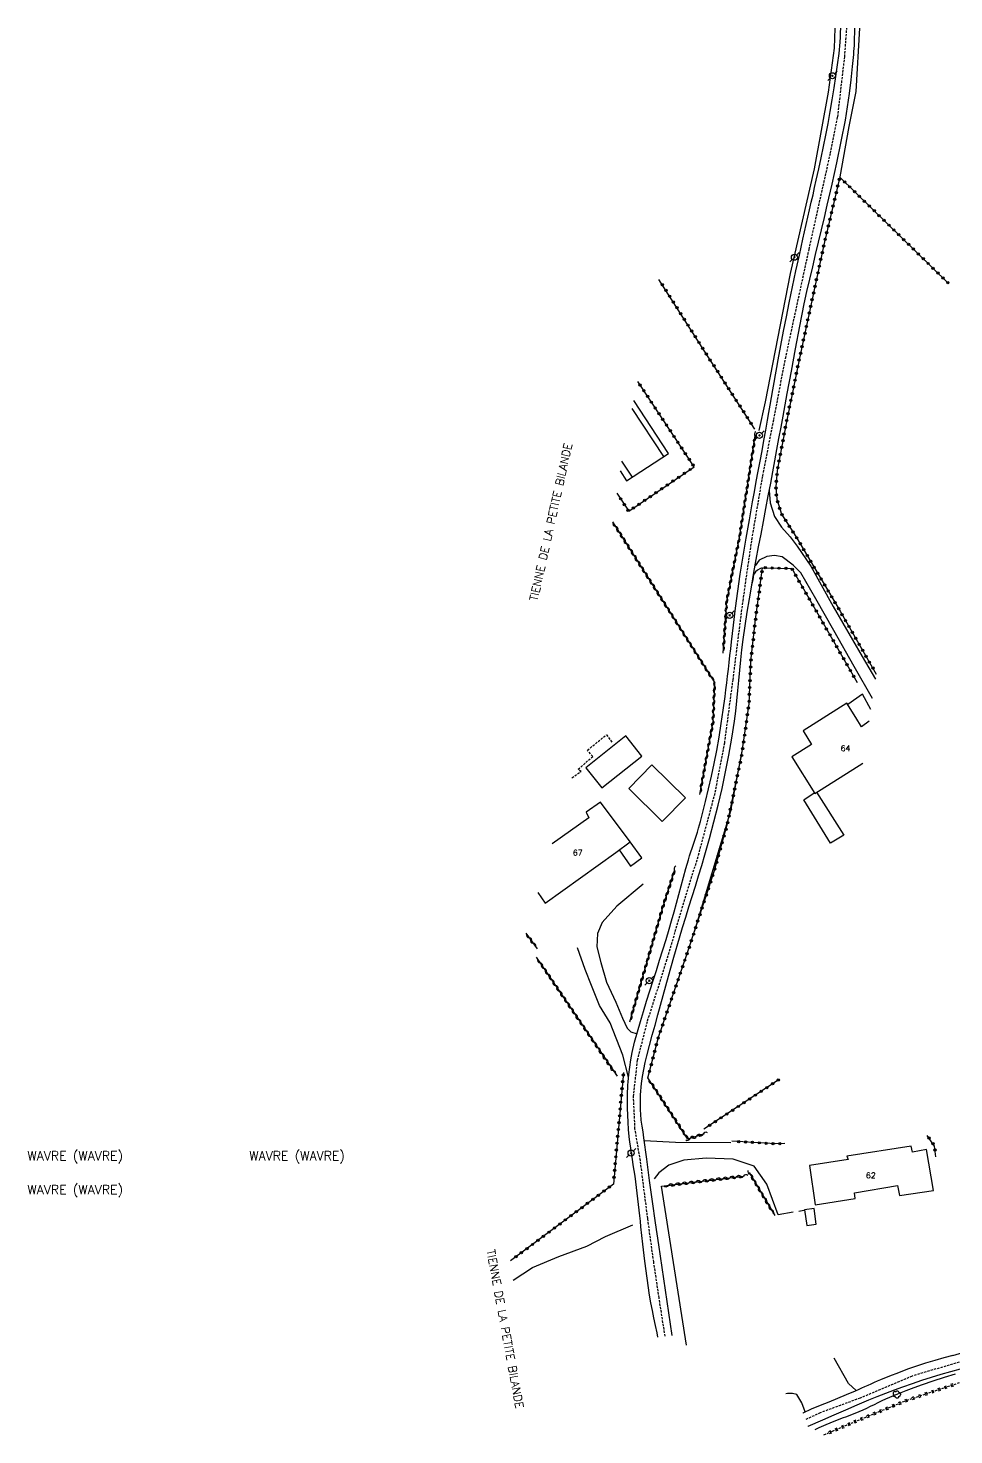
# Model space of a CAD drawing. Header units: millimetres. Extents: x 165000 to 165946, y 158000 to 159000.
# Drawn here: x 165465.2 to 165667.6, y 158692.3 to 159000 of the extents above; entities that cross this region are included whole.
import ezdxf
from ezdxf.enums import TextEntityAlignment as Align

# ---------------------------------------------------------------- set-up
doc = ezdxf.new("R2010")
doc.units = ezdxf.units.MM
doc.linetypes.add('DASHED', pattern=[0.75, 0.5, -0.25])
doc.layers.get('0').update_dxf_attribs({"linetype": 'CONTINUOUS'})
for name, color, linetype in [('W0001', 6, 'DASHED'), ('W0008', 7, 'CONTINUOUS'), ('W0017', 7, 'CONTINUOUS'), ('W0101', 7, 'CONTINUOUS'), ('W0104', 1, 'CONTINUOUS'), ('W0112', 1, 'DASHED'), ('W0211', 2, 'CONTINUOUS'), ('W0214', 2, 'CONTINUOUS'), ('W0220', 5, 'DASHED'), ('W0300', 7, 'CONTINUOUS'), ('W0303', 7, 'CONTINUOUS'), ('W0310', 3, 'CONTINUOUS'), ('W0322', 7, 'CONTINUOUS'), ('W0323', 7, 'CONTINUOUS'), ('W0330', 7, 'CONTINUOUS'), ('W0333', 7, 'CONTINUOUS'), ('W0473', 7, 'CONTINUOUS'), ('W0515', 5, 'CONTINUOUS'), ('W0980', 7, 'CONTINUOUS'), ('W0989', 7, 'CONTINUOUS'), ('W0991', 7, 'CONTINUOUS')]:
    doc.layers.add(name, color=color, linetype=linetype)
doc.styles.get("Standard").update_dxf_attribs({"font": 'romans.shx', "width": 0.85})

# ---------------------------------------------------------------- blocks, each defined once
blk = doc.blocks.new('T473')
for p, q in [((-0.166667, 0.166667), (0.166667, -0.166667)), ((-0.166667, -0.166667), (0.166667, 0.166667)), ((0.500001, 0.500001), (1.000002, 1.000002)), ((-1.000002, -1.000002), (-0.500001, -0.500001))]:
    blk.add_line(p, q)
blk.add_ellipse((0, 0), major_axis=(0.471405, 0.471405), ratio=1, start_param=5.4977871438, end_param=11.780972451)
blk = doc.blocks.new('T300')
for p, q in [((-0.8, 0.51), (-0.86, 0.34)), ((-0.86, 0.34), (-0.86, 0.17)), ((-0.86, 0.17), (-0.74, 0.06)), ((-0.69, 0.63), (-0.8, 0.51)), ((-0.8, -0.06), (-0.74, 0.06)), ((-0.74, 0.06), (-0.69, 0.11)), ((-0.57, 0.69), (-0.69, 0.63)), ((-0.46, 0.69), (-0.57, 0.69)), ((-0.29, 0.63), (-0.46, 0.69)), ((-0.29, 0.63), (-0.17, 0.74)), ((-0.23, 0.57), (-0.29, 0.63)), ((-0.17, 0.74), (-0.06, 0.8)), ((-0.06, 0.8), (0.06, 0.8)), ((0.06, 0.8), (0.23, 0.74)), ((0.23, 0.74), (0.34, 0.63)), ((0.34, 0.63), (0.4, 0.51)), ((0.46, 0.46), (0.34, 0.46)), ((0.4, 0.51), (0.4, 0.46)), ((0.57, 0.4), (0.46, 0.46)), ((0.57, 0.4), (0.69, 0.29)), ((0.69, 0.29), (0.74, 0.17)), ((0.74, 0.06), (0.69, -0.17)), ((0.74, 0.17), (0.74, 0.06)), ((-0.8, -0.17), (-0.8, -0.06)), ((-0.8, -0.23), (-0.8, -0.17)), ((-0.74, -0.34), (-0.8, -0.23)), ((-0.69, -0.4), (-0.74, -0.34)), ((-0.51, -0.46), (-0.69, -0.4)), ((-0.4, -0.46), (-0.51, -0.46)), ((-0.4, -0.46), (-0.34, -0.46)), ((-0.34, -0.46), (-0.34, -0.4)), ((-0.34, -0.51), (-0.34, -0.46)), ((-0.29, -0.63), (-0.34, -0.51)), ((-0.17, -0.74), (-0.29, -0.63)), ((-0.06, -0.8), (-0.17, -0.74)), ((0.06, -0.8), (-0.06, -0.8)), ((0.17, -0.74), (0.06, -0.8)), ((0.23, -0.69), (0.17, -0.74)), ((0.29, -0.46), (0.23, -0.46)), ((0.29, -0.63), (0.23, -0.69)), ((0.46, -0.4), (0.29, -0.46)), ((0.34, -0.51), (0.29, -0.63)), ((0.34, -0.51), (0.34, -0.46)), ((0.57, -0.34), (0.46, -0.4)), ((0.63, -0.29), (0.57, -0.34)), ((0.69, -0.17), (0.63, -0.29))]:
    blk.add_line(p, q)
blk = doc.blocks.new('t323o')
at = {"color": 0, "linetype": 'Continuous'}
for radius in [0.25, 0.15]:
    blk.add_circle((0, 0), radius, dxfattribs=at)
blk = doc.blocks.new('t220o')
at = {"color": 0, "linetype": 'Continuous'}
for p, q in [((-0.25, 0.25), (0.25, 0.25)), ((-0.25, -0.25), (0.25, -0.25))]:
    blk.add_line(p, q, dxfattribs=at)
blk = doc.blocks.new('t322o')
at = {"color": 0, "linetype": 'Continuous'}
for radius in [0.25, 0.15]:
    blk.add_circle((0, 0), radius, dxfattribs=at)
blk = doc.blocks.new('t310o')
at = {"color": 0, "linetype": 'Continuous'}
for centre, start, end in [((-0.5, 0.38), 216.8699, 323.1304), ((0.5, -0.37), 36.8699, 143.1303)]:
    blk.add_arc(centre, 0.625, start, end, dxfattribs=at)

msp = doc.modelspace()

# ---------------------------------------------------------------- linework, layer by layer
at = {"layer": 'W0001'}
for points in [[(165604.42, 158713.91), (165603.11, 158722.3), (165601.93, 158730.16), (165600.63, 158739.66), (165599.02, 158752.33), (165597.84, 158759.27), (165597.52, 158766.33), (165598.4, 158774.29), (165600.6, 158782.92), (165604.76, 158795.99), (165608.15, 158807.58), (165611.73, 158819.13), (165615.4, 158832.9), (165617.45, 158843.67), (165619.28, 158857.49), (165621.46, 158874.76), (165623.42, 158888.2), (165625.77, 158902.07), (165628.18, 158914.39), (165630.76, 158927.78), (165635.9, 158951.62), (165640.57, 158972.65), (165642.17, 158980.62), (165643.7, 158993.73), (165644.15, 159000)], [(165675.15, 158710.18), (165658.41, 158705.19), (165647.04, 158700.38), (165638.35, 158697.18), (165635.07, 158695.64)]]:
    msp.add_lwpolyline(points, dxfattribs=at)
at = {"layer": 'W0008'}
for points in [[(165602.84, 158713.72), (165602.84, 158713.72), (165602.84, 158713.72), (165602.66, 158714.67), (165602.31, 158716.3), (165601.97, 158717.94), (165601.64, 158719.58), (165601.33, 158721.22), (165601.04, 158722.87), (165600.49, 158726.6), (165600.02, 158730.34), (165599.59, 158734.08), (165599.15, 158737.82), (165599.01, 158739.05), (165598.87, 158740.28), (165598.73, 158741.51), (165598.6, 158742.74), (165598.46, 158743.97), (165598.32, 158745.2), (165598.18, 158746.43), (165598.02, 158747.65), (165597.85, 158748.9), (165597.67, 158750.14), (165597.47, 158751.38), (165597.28, 158752.63), (165597.09, 158753.87), (165596.91, 158755.11), (165596.74, 158756.36), (165596.6, 158757.61), (165596.45, 158759.15), (165596.34, 158760.7), (165596.26, 158762.25), (165596.21, 158763.8), (165596.19, 158764.52), (165596.19, 158765.24), (165596.18, 158765.97), (165596.19, 158766.69), (165596.21, 158767.41), (165596.24, 158768.13), (165596.27, 158768.85), (165596.33, 158769.57), (165596.48, 158771.18), (165596.68, 158772.79), (165596.92, 158774.4), (165597.23, 158775.99), (165597.76, 158778.25), (165598.38, 158780.49), (165599.05, 158782.72), (165599.71, 158784.95), (165600.39, 158787.2), (165601.08, 158789.45), (165601.79, 158791.69), (165602.51, 158793.93), (165603.22, 158796.17), (165603.93, 158798.41), (165604.63, 158800.66), (165605.3, 158802.91), (165605.85, 158804.8), (165606.38, 158806.7), (165606.89, 158808.6), (165607.4, 158810.51), (165607.91, 158812.41), (165608.43, 158814.31), (165608.96, 158816.21), (165609.52, 158818.1), (165609.79, 158818.97), (165610.07, 158819.83), (165610.35, 158820.69), (165610.64, 158821.55), (165610.94, 158822.41), (165611.22, 158823.27), (165611.49, 158824.14), (165611.76, 158825.01), (165612.16, 158826.47), (165612.55, 158827.93), (165612.91, 158829.4), (165613.27, 158830.86), (165613.92, 158833.64), (165614.55, 158836.42), (165615.15, 158839.21), (165615.7, 158842.01), (165616.22, 158844.94), (165616.68, 158847.89), (165617.11, 158850.84), (165617.53, 158853.8), (165617.72, 158855.29), (165617.91, 158856.79), (165618.09, 158858.28), (165618.26, 158859.78), (165618.43, 158861.27), (165618.6, 158862.77), (165618.78, 158864.26), (165618.96, 158865.76), (165619.41, 158869.46), (165619.85, 158873.17), (165620.32, 158876.88), (165620.84, 158880.58), (165621.46, 158884.54), (165622.14, 158888.49), (165622.84, 158892.44), (165623.54, 158896.38), (165623.94, 158898.62), (165624.35, 158900.86), (165624.77, 158903.1), (165625.19, 158905.33), (165625.61, 158907.57), (165626.02, 158909.8), (165626.43, 158912.04), (165626.84, 158914.28), (165627.13, 158915.92), (165627.41, 158917.57), (165627.69, 158919.22), (165627.97, 158920.87), (165628.25, 158922.51), (165628.53, 158924.16), (165628.82, 158925.8), (165629.11, 158927.45), (165629.7, 158930.58), (165630.31, 158933.7), (165630.93, 158936.83), (165631.56, 158939.95), (165632.29, 158943.42), (165633.04, 158946.89), (165633.8, 158950.35), (165634.56, 158953.82), (165634.92, 158955.44), (165635.29, 158957.06), (165635.66, 158958.68), (165636.02, 158960.29), (165636.39, 158961.91), (165636.76, 158963.53), (165637.12, 158965.15), (165637.48, 158966.77), (165638.02, 158969.22), (165638.55, 158971.67), (165639.06, 158974.13), (165639.55, 158976.58), (165640.05, 158979.17), (165640.52, 158981.76), (165640.97, 158984.35), (165641.39, 158986.95), (165641.77, 158989.44), (165642.15, 158991.94), (165642.47, 158994.44), (165642.7, 158996.95), (165642.76, 158998.01), (165642.8, 158999.08), (165642.81, 159000)], [(165606, 158714.11), (165606, 158714.11), (165606, 158714.11), (165603.06, 158733.94), (165603.06, 158733.94), (165603.06, 158733.94), (165603.06, 158733.94), (165602.35, 158738.73), (165601.68, 158743.37), (165601.04, 158748), (165600.41, 158752.64), (165599.79, 158757.29), (165599.6, 158758.59), (165599.4, 158759.89), (165599.22, 158761.19), (165599.11, 158762.51), (165599.07, 158763.34), (165599.05, 158764.18), (165599.04, 158765.02), (165599.05, 158765.86), (165599.07, 158766.7), (165599.12, 158767.53), (165599.18, 158768.37), (165599.26, 158769.2), (165599.47, 158770.74), (165599.76, 158772.26), (165600.09, 158773.76), (165600.44, 158775.27), (165600.99, 158777.52), (165601.59, 158779.75), (165602.22, 158781.98), (165602.84, 158784.21), (165604, 158788.42), (165605.17, 158792.63), (165606.35, 158796.83), (165607.57, 158801.02), (165608.24, 158803.29), (165608.94, 158805.56), (165609.64, 158807.83), (165610.35, 158810.09), (165611.05, 158812.36), (165611.75, 158814.63), (165612.43, 158816.9), (165613.09, 158819.18), (165614.1, 158822.8), (165615.09, 158826.42), (165616.02, 158830.06), (165616.88, 158833.71), (165617.66, 158837.36), (165618.37, 158841.03), (165619.02, 158844.71), (165619.59, 158848.41), (165619.89, 158850.64), (165620.14, 158852.87), (165620.36, 158855.11), (165620.56, 158857.35), (165620.76, 158859.59), (165620.97, 158861.83), (165621.21, 158864.07), (165621.48, 158866.3), (165621.9, 158869.28), (165622.36, 158872.25), (165622.86, 158875.21), (165623.36, 158878.18), (165623.85, 158880.97), (165624.36, 158883.77), (165624.88, 158886.56), (165625.4, 158889.35), (165625.93, 158892.13), (165626.46, 158894.92), (165626.99, 158897.71), (165627.52, 158900.5), (165627.97, 158902.95), (165628.42, 158905.39), (165628.87, 158907.84), (165629.32, 158910.28), (165629.77, 158912.73), (165630.22, 158915.17), (165630.68, 158917.61), (165631.13, 158920.06), (165632.04, 158924.97), (165632.94, 158929.89), (165633.86, 158934.81), (165634.86, 158939.71), (165635.44, 158942.41), (165636.06, 158945.11), (165636.69, 158947.8), (165637.34, 158950.49), (165637.99, 158953.17), (165638.64, 158955.86), (165639.27, 158958.55), (165639.88, 158961.25), (165640.93, 158965.89), (165641.97, 158970.54), (165642.95, 158975.19), (165643.83, 158979.87), (165644.3, 158982.79), (165644.71, 158985.72), (165645.07, 158988.66), (165645.41, 158991.6), (165645.48, 158992.25), (165645.54, 158992.91), (165645.61, 158993.56), (165645.67, 158994.21), (165645.72, 158994.86), (165645.77, 158995.52), (165645.81, 158996.17), (165645.84, 158996.83), (165645.94, 158999.93), (165645.94, 159000)], [(165667.35, 158709.73), (165665.35, 158709.2), (165663.36, 158708.63), (165661.38, 158708.02), (165659.42, 158707.38), (165657.42, 158706.68), (165655.44, 158705.94), (165653.47, 158705.17), (165651.51, 158704.38), (165650.81, 158704.08), (165650.11, 158703.78), (165649.42, 158703.47), (165648.72, 158703.16), (165648.03, 158702.85), (165647.34, 158702.53), (165646.65, 158702.22), (165645.95, 158701.92), (165644.04, 158701.11), (165642.13, 158700.31), (165640.21, 158699.53), (165638.29, 158698.75), (165636.37, 158697.96), (165634.52, 158697.07), (165634.52, 158697.07), (165634.52, 158697.07)], [(165667.35, 158709.73), (165671.45, 158710.93)], [(165673.14, 158707.89), (165671.01, 158707.33), (165668.9, 158706.75), (165666.79, 158706.15), (165664.69, 158705.52), (165662.59, 158704.87), (165660.5, 158704.21), (165658.42, 158703.51), (165656.35, 158702.79), (165654.47, 158702.11), (165652.6, 158701.4), (165650.74, 158700.67), (165648.89, 158699.92), (165646.36, 158698.86), (165643.85, 158697.77), (165641.34, 158696.66), (165638.84, 158695.55), (165635.63, 158694.21), (165635.63, 158694.21)]]:
    msp.add_lwpolyline(points, dxfattribs=at)
at = {"layer": 'W0017'}
for points in [[(165627.21, 158898.87), (165627.39, 158896.17), (165628.37, 158893.22), (165629.88, 158890.86), (165631.75, 158888.75), (165633.31, 158886.68), (165636.27, 158882.34), (165641.18, 158873.54), (165647.49, 158862.59), (165650.43, 158857.65)], [(165649.79, 158853.41), (165645.74, 158860.42), (165641.35, 158868.23), (165637.37, 158875.18), (165634.09, 158880.87), (165632.44, 158882.58), (165630, 158884.36), (165628.33, 158884.68), (165626.7, 158884.44), (165625, 158883.64), (165624.15, 158882.43)], [(165599.61, 158812.77), (165593.89, 158807.96), (165590.7, 158804.38), (165589.63, 158802.03), (165589.5, 158799.05), (165590.37, 158795.65), (165591.59, 158791.34), (165593.62, 158787.01), (165595.12, 158783.47), (165596.14, 158781.32), (165596.91, 158780.52), (165598.3, 158780.08)], [(165596.4, 158770.59), (165595.15, 158775.42), (165592.4, 158782.47), (165590.11, 158786.27), (165588.36, 158790.59), (165586.98, 158794.09), (165585.29, 158798.88)], [(165599.87, 158756.75), (165606.72, 158756.39), (165618.76, 158756.27)], [(165629.13, 158740.48), (165626.63, 158747.2), (165623.87, 158751.11), (165619.29, 158752.63), (165613.39, 158752.89), (165608.55, 158752.39), (165605.22, 158751.34), (165603.04, 158749.67), (165602.03, 158748.36)], [(165632.42, 158741.02), (165629.17, 158740.5)], [(165634.76, 158741.39), (165633.64, 158741.22)], [(165646.2, 158702.03), (165644.49, 158703.57), (165641.38, 158709.14)], [(165635.03, 158697.35), (165634.29, 158699.37), (165633.23, 158701.16), (165632.28, 158701.4), (165631.17, 158701.37), (165630.84, 158701.31)]]:
    msp.add_lwpolyline(points, dxfattribs=at)
at = {"layer": 'W0101'}
for points in [[(165649.04, 158848.41), (165647.37, 158847.2), (165646.1, 158849.22), (165644.16, 158852.39), (165634.64, 158846.35), (165636.44, 158843.36), (165632.12, 158840.62), (165637.13, 158832.62)], [(165637.13, 158832.62), (165647.67, 158839.24)], [(165578.23, 158808.65), (165593.62, 158819.72), (165596.78, 158822.03), (165590.3, 158830.69), (165587.18, 158828.52), (165587.74, 158827.27), (165579.75, 158821.57)], [(165576.6, 158810.96), (165578.23, 158808.65)]]:
    msp.add_lwpolyline(points, dxfattribs=at)
msp.add_lwpolyline([(165637.24, 158742.68), (165646.01, 158744.02), (165645.81, 158745.27), (165655.2, 158746.89), (165655.68, 158744.7), (165663.07, 158745.77), (165661.56, 158754.75), (165658.5, 158754.2), (165658.23, 158755.49), (165644.17, 158753.32), (165644.45, 158752.54), (165635.97, 158751.23)], close=True, dxfattribs=at)
at = {"layer": 'W0104'}
for points in [[(165649.43, 158850.99), (165647.57, 158854.34), (165644.34, 158852.09)], [(165637.54, 158832.87), (165643.48, 158823.48), (165640.56, 158821.75), (165634.73, 158831.25), (165637.04, 158832.77)], [(165594.37, 158820.27), (165596.88, 158816.72), (165599.31, 158818.54), (165596.78, 158822.03)]]:
    msp.add_lwpolyline(points, dxfattribs=at)
for points in [[(165596.46, 158833.68), (165603.8, 158826.48), (165608.87, 158831.65), (165601.53, 158838.85)], [(165637.48, 158738.46), (165637, 158741.85), (165634.9, 158741.55), (165635.38, 158738.16)]]:
    msp.add_lwpolyline(points, close=True, dxfattribs=at)
at = {"layer": 'W0112'}
msp.add_lwpolyline([(165584.04, 158836.03), (165586.07, 158837.46), (165585.43, 158837.91), (165588.61, 158840.72), (165587.45, 158842.08), (165591.62, 158845.46), (165592.81, 158843.84)], dxfattribs=at)
at = {"layer": 'W0211'}
msp.add_lwpolyline([(165667.81, 158705.65), (165665.4, 158704.89), (165662.99, 158704.09), (165660.6, 158703.26), (165658.8, 158702.62), (165657.02, 158701.96), (165655.24, 158701.26), (165653.48, 158700.53), (165652.63, 158700.16), (165651.79, 158699.77), (165650.96, 158699.36), (165650.13, 158698.95), (165649.29, 158698.54), (165648.46, 158698.14), (165647.62, 158697.74), (165646.77, 158697.37), (165645.88, 158697), (165644.98, 158696.64), (165644.07, 158696.3), (165643.17, 158695.97), (165642.26, 158695.63), (165641.35, 158695.29), (165640.45, 158694.94), (165639.56, 158694.56), (165638.06, 158693.9), (165637.15, 158693.47)], dxfattribs=at)
at = {"layer": 'W0214'}
msp.add_lwpolyline([(165625.66, 158881.99), (165625.15, 158881.77), (165624.66, 158881.47), (165624.22, 158881.1), (165623.87, 158880.64), (165623.75, 158880.37), (165623.69, 158880.09), (165623.66, 158879.8), (165623.62, 158879.52), (165623.6, 158879.38), (165623.57, 158879.25), (165623.53, 158879.11), (165623.5, 158878.98), (165623.46, 158878.84), (165623.43, 158878.71), (165623.42, 158878.57), (165623.41, 158878.43)], dxfattribs=at)
at = {"layer": 'W0220'}
for points in [[(165657.26, 158699.91), (165661.37, 158701.29), (165665.48, 158702.67), (165669.59, 158704.04)], [(165639.16, 158692.35), (165641.03, 158693.16), (165643.05, 158694.02), (165645.08, 158694.88), (165648.14, 158696.17), (165651.2, 158697.44), (165654.27, 158698.7), (165657.35, 158699.94)]]:
    msp.add_lwpolyline(points, dxfattribs=at)
at = {"layer": 'W0300'}
msp.add_lwpolyline([(165610.83, 158802.43), (165618.83, 158828.83), (165621.25, 158841.88)], dxfattribs=at)
at = {"layer": 'W0303'}
msp.add_lwpolyline([(165609.12, 158711.95), (165603.66, 158746.77)], dxfattribs=at)
at = {"layer": 'W0310'}
for points in [[(165617.12, 158863.32), (165617.89, 158874.61), (165620.68, 158888.62), (165624.13, 158910.92)], [(165592.94, 158892.03), (165615.27, 158856.85)], [(165612, 158832.38), (165614.9, 158848.26), (165615.27, 158856.85)], [(165596.68, 158782.67), (165603.99, 158808), (165606.51, 158815.76)], [(165573.97, 158802.09), (165576.46, 158798.64)], [(165576.27, 158796.8), (165593.92, 158770.76)], [(165612.98, 158758.2), (165609.42, 158757.04), (165600.63, 158770.43)], [(165622.81, 158749.7), (165628.38, 158740.29)], [(165603.66, 158746.73), (165621.53, 158748.92)]]:
    msp.add_lwpolyline(points, dxfattribs=at)
at = {"layer": 'W0322'}
msp.add_lwpolyline([(165600.63, 158770.43), (165602.96, 158779.32), (165609.33, 158797.87), (165615.12, 158815.54), (165618.06, 158826.04), (165621.14, 158840.85), (165622.78, 158852.25), (165623.17, 158861.59), (165624.19, 158870.66), (165625.7, 158881.97)], dxfattribs=at)
at = {"layer": 'W0323'}
for points in [[(165642.62, 158967.38), (165639.3, 158953.27), (165633.81, 158927.82), (165630.87, 158913.55), (165628.96, 158903.27), (165628.63, 158899.67), (165628.83, 158897.01), (165629.88, 158893.74), (165633.03, 158888.82), (165642.67, 158872.51), (165650.6, 158858.74)], [(165642.62, 158967.38), (165666.24, 158944.33)], [(165624.03, 158912.33), (165613.07, 158929.32), (165603.09, 158945.05)], [(165593.88, 158898.32), (165596.48, 158894.33), (165610.77, 158904.06), (165598.43, 158922.73)], [(165625.66, 158881.99), (165632.11, 158881.81), (165646.43, 158856.91)], [(165595.32, 158771.61), (165593.11, 158747.18)], [(165629.38, 158770.1), (165624.25, 158766.69), (165612.91, 158759.2)], [(165630.57, 158756.05), (165628.66, 158756), (165619.03, 158756.56)], [(165663.6, 158753.14), (165663.34, 158755.5), (165661.73, 158757.82)], [(165593.11, 158747.18), (165570.62, 158730.4)]]:
    msp.add_lwpolyline(points, dxfattribs=at)
at = {"layer": 'W0330'}
for points in [[(165641.53, 159000), (165641.4, 158995.62), (165640.1, 158986.02), (165637.05, 158969.21), (165631.8, 158946.35), (165626.29, 158918.24), (165624.92, 158912.01)], [(165646.91, 159000), (165646.09, 158986.14), (165644.61, 158978.48), (165642.64, 158967.49)], [(165571.21, 158726.19), (165575.47, 158728.97), (165581.2, 158731.35), (165587.31, 158733.58), (165591.36, 158735.71), (165597.36, 158738.26)]]:
    msp.add_lwpolyline(points, dxfattribs=at)
at = {"layer": 'W0333'}
for points in [[(165594.6, 158903.16), (165596.02, 158900.99), (165605.18, 158906.98), (165597.56, 158918.55)], [(165604.12, 158906.29), (165597.2, 158916.81)], [(165594.92, 158905.32), (165597.24, 158901.79)]]:
    msp.add_lwpolyline(points, dxfattribs=at)
at = {"layer": 'W0515'}
msp.add_lwpolyline([(165590.62, 158833.85), (165599.32, 158840.81), (165595.81, 158845.19), (165587.11, 158838.23)], close=True, dxfattribs=at)

# ---------------------------------------------------------------- block references
at = {"layer": 'W0220'}
for p, rotation in [((165667.22, 158703.25), 18.41910056416821), ((165657.15, 158699.86), 22.02633814427644), ((165658.68, 158700.39), 18.59537190633975), ((165660.11, 158700.87), 18.59537190633975), ((165661.53, 158701.35), 18.5072356183784), ((165662.95, 158701.82), 18.5072356183784), ((165664.37, 158702.3), 18.5072356183784), ((165665.79, 158702.78), 18.41910056416821), ((165650.21, 158697.03), 22.54468800411322), ((165651.59, 158697.6), 22.28551306120287), ((165652.98, 158698.17), 22.28551306120287), ((165654.37, 158698.74), 22.02633814427644), ((165655.76, 158699.3), 22.02633814427644), ((165643.29, 158694.12), 22.93947163444427), ((165644.67, 158694.71), 22.93947163444427), ((165646.05, 158695.29), 22.80386297393125), ((165647.44, 158695.87), 22.80386297393125), ((165648.82, 158696.45), 22.54468800411322), ((165640.53, 158692.94), 23.52097075504414), ((165641.91, 158693.54), 23.07781203104821)]:
    msp.add_blockref('t220o', p, dxfattribs=dict(at, rotation=rotation))
at = {"layer": 'W0300'}
msp.add_blockref('T300', (165655.14, 158701.14), dxfattribs=at)
at = {"layer": 'W0310'}
for p, rotation in [((165623.88, 158909.27), 81.20345553102504), ((165624.11, 158910.75), 81.20345553102504), ((165623.42, 158906.3), 81.20345553102504), ((165623.65, 158907.79), 81.20345553102504), ((165622.96, 158903.34), 81.20345553102504), ((165623.19, 158904.82), 81.20345553102504), ((165622.5, 158900.37), 81.20345553102504), ((165622.73, 158901.86), 81.20345553102504), ((165622.04, 158897.41), 81.20345553102504), ((165622.27, 158898.89), 81.20345553102504), ((165621.58, 158894.44), 81.20345553102504), ((165621.81, 158895.93), 81.20345553102504), ((165593.57, 158891.04), 302.4067468334202), ((165620.89, 158890), 81.20345553102504), ((165621.12, 158891.48), 81.20345553102504), ((165621.35, 158892.96), 81.20345553102504), ((165594.37, 158889.78), 302.4067468334202), ((165595.17, 158888.51), 302.4067468334202), ((165595.98, 158887.24), 302.4067468334202), ((165620.37, 158887.05), 78.71130828851345), ((165620.66, 158888.52), 78.71130828851345), ((165596.78, 158885.98), 302.4067468334202), ((165597.59, 158884.71), 302.4067468334202), ((165619.78, 158884.1), 78.71130828851345), ((165620.07, 158885.57), 78.71130828851345), ((165598.39, 158883.44), 302.4067468334202), ((165599.19, 158882.18), 302.4067468334202), ((165600, 158880.91), 302.4067468334202), ((165619.19, 158881.16), 78.71130828851345), ((165619.49, 158882.63), 78.71130828851345), ((165600.8, 158879.65), 302.4067468334202), ((165601.61, 158878.38), 302.4067468334202), ((165618.61, 158878.22), 78.71130828851345), ((165618.9, 158879.69), 78.71130828851345), ((165602.41, 158877.11), 302.4067468334202), ((165603.21, 158875.85), 302.4067468334202), ((165604.02, 158874.58), 302.4067468334202), ((165618.02, 158875.28), 78.71130828851345), ((165618.31, 158876.75), 78.71130828851345), ((165604.82, 158873.31), 302.4067468334202), ((165605.63, 158872.05), 302.4067468334202), ((165617.73, 158872.3), 86.1418377772416), ((165617.83, 158873.79), 86.1418377772416), ((165606.43, 158870.78), 302.4067468334202), ((165607.23, 158869.51), 302.4067468334202), ((165617.53, 158869.3), 86.1418377772416), ((165617.63, 158870.8), 86.1418377772416), ((165608.04, 158868.25), 302.4067468334202), ((165608.84, 158866.98), 302.4067468334202), ((165609.64, 158865.71), 302.4067468334202), ((165617.33, 158866.31), 86.1418377772416), ((165617.43, 158867.81), 86.1418377772416), ((165610.45, 158864.45), 302.4067468334202), ((165611.25, 158863.18), 302.4067468334202), ((165617.22, 158864.81), 86.1418377772416), ((165612.06, 158861.92), 302.4067468334202), ((165612.86, 158860.65), 302.4067468334202), ((165613.66, 158859.38), 302.4067468334202), ((165614.47, 158858.12), 302.4067468334202), ((165615.24, 158856.11), 87.5014782027416), ((165615.11, 158853.11), 87.5014782027416), ((165615.17, 158854.61), 87.5014782027416), ((165614.98, 158850.12), 87.5014782027416), ((165615.04, 158851.62), 87.5014782027416), ((165614.69, 158847.14), 79.65450494521166), ((165614.91, 158848.62), 87.5014782027416), ((165614.15, 158844.19), 79.65450494521166), ((165614.42, 158845.66), 79.65450494521166), ((165613.62, 158841.23), 79.65450494521166), ((165613.88, 158842.71), 79.65450494521166), ((165613.08, 158838.28), 79.65450494521166), ((165613.35, 158839.76), 79.65450494521166), ((165612.54, 158835.33), 79.65450494521166), ((165612.81, 158836.81), 79.65450494521166), ((165612.27, 158833.86), 79.65450494521166), ((165606.04, 158814.31), 72.0229097905795), ((165606.5, 158815.74), 72.0229097905795), ((165604.65, 158810.03), 72.0229097905795), ((165605.11, 158811.46), 72.0229097905795), ((165605.58, 158812.88), 72.0229097905795), ((165603.75, 158807.17), 73.90805950155314), ((165604.19, 158808.6), 72.0229097905795), ((165602.92, 158804.28), 73.90805950155314), ((165603.34, 158805.73), 73.90805950155314), ((165574.7, 158801.07), 305.877583603592), ((165602.09, 158801.4), 73.90805950155314), ((165602.5, 158802.84), 73.90805950155314), ((165575.58, 158799.86), 305.877583603592), ((165601.26, 158798.52), 73.90805950155314), ((165601.67, 158799.96), 73.90805950155314), ((165577.08, 158795.59), 304.130037929837), ((165600.43, 158795.64), 73.90805950155314), ((165600.84, 158797.08), 73.90805950155314), ((165577.93, 158794.35), 304.130037929837), ((165578.77, 158793.11), 304.130037929837), ((165579.61, 158791.87), 304.130037929837), ((165599.59, 158792.75), 73.90805950155314), ((165600.01, 158794.2), 73.90805950155314), ((165580.45, 158790.62), 304.130037929837), ((165581.29, 158789.38), 304.130037929837), ((165598.35, 158788.43), 73.90805950155314), ((165598.76, 158789.87), 73.90805950155314), ((165599.18, 158791.31), 73.90805950155314), ((165582.13, 158788.14), 304.130037929837), ((165582.98, 158786.9), 304.130037929837), ((165583.82, 158785.66), 304.130037929837), ((165597.52, 158785.55), 73.90805950155314), ((165597.93, 158786.99), 73.90805950155314), ((165584.66, 158784.42), 304.130037929837), ((165585.5, 158783.17), 304.130037929837), ((165597.1, 158784.11), 73.90805950155314), ((165586.34, 158781.93), 304.130037929837), ((165587.18, 158780.69), 304.130037929837), ((165588.02, 158779.45), 304.130037929837), ((165588.87, 158778.21), 304.130037929837), ((165589.71, 158776.97), 304.130037929837), ((165590.55, 158775.72), 304.130037929837), ((165591.39, 158774.48), 304.130037929837), ((165592.23, 158773.24), 304.130037929837), ((165593.07, 158772), 304.130037929837), ((165601.45, 158769.17), 123.3062766331698), ((165602.27, 158767.92), 123.3062766331698), ((165603.1, 158766.67), 123.3062766331698), ((165603.92, 158765.41), 123.3062766331698), ((165604.74, 158764.16), 123.3062766331698), ((165605.57, 158762.91), 123.3062766331698), ((165606.39, 158761.65), 123.3062766331698), ((165607.22, 158760.4), 123.3062766331698), ((165608.04, 158759.15), 123.3062766331698), ((165608.86, 158757.89), 123.3062766331698), ((165612.73, 158758.12), 198.1882151663764), ((165609.88, 158757.18), 198.1882151663764), ((165611.3, 158757.65), 198.1882151663764), ((165623.03, 158749.33), 300.6348046450634), ((165605.15, 158746.91), 6.990792836990022), ((165606.64, 158747.09), 6.990792836990022), ((165608.13, 158747.28), 6.990792836990022), ((165609.62, 158747.46), 6.990792836990022), ((165611.1, 158747.64), 6.990792836990022), ((165612.59, 158747.82), 6.990792836990022), ((165614.08, 158748.01), 6.990792836990022), ((165615.57, 158748.19), 6.990792836990022), ((165617.06, 158748.37), 6.990792836990022), ((165618.55, 158748.55), 6.990792836990022), ((165620.04, 158748.74), 6.990792836990022), ((165621.53, 158748.92), 6.990792836990022), ((165623.79, 158748.04), 300.6348046450634), ((165624.56, 158746.75), 300.6348046450634), ((165625.32, 158745.46), 300.6348046450634), ((165626.09, 158744.16), 300.6348046450634), ((165626.85, 158742.87), 300.6348046450634), ((165627.62, 158741.58), 300.6348046450634)]:
    msp.add_blockref('t310o', p, dxfattribs=dict(at, rotation=rotation))
at = {"layer": 'W0322'}
for p, rotation in [((165625.39, 158879.65), 82.37980497391513), ((165625.59, 158881.14), 82.37980497391513), ((165625, 158876.68), 82.37980497391513), ((165625.2, 158878.17), 82.37980497391513), ((165624.4, 158872.22), 82.37980497391513), ((165624.6, 158873.71), 82.37980497391513), ((165624.8, 158875.19), 82.37980497391513), ((165624.03, 158869.24), 83.55165866443727), ((165624.2, 158870.73), 82.37980497391513), ((165623.69, 158866.26), 83.55165866443727), ((165623.86, 158867.75), 83.55165866443727), ((165623.36, 158863.28), 83.55165866443727), ((165623.53, 158864.77), 83.55165866443727), ((165623.11, 158860.29), 87.64083386736165), ((165623.19, 158861.79), 83.55165866443727), ((165622.99, 158857.3), 87.64083386736165), ((165623.05, 158858.8), 87.64083386736165), ((165622.87, 158854.3), 87.64083386736165), ((165622.93, 158855.8), 87.64083386736165), ((165622.65, 158851.31), 81.8164146571113), ((165622.8, 158852.8), 87.64083386736165), ((165622.22, 158848.34), 81.8164146571113), ((165622.43, 158849.83), 81.8164146571113), ((165621.79, 158845.37), 81.8164146571113), ((165622.01, 158846.86), 81.8164146571113), ((165621.36, 158842.4), 81.8164146571113), ((165621.58, 158843.89), 81.8164146571113), ((165620.85, 158839.45), 78.24360822451247), ((165621.15, 158840.92), 81.8164146571113), ((165620.24, 158836.51), 78.24360822451247), ((165620.54, 158837.98), 78.24360822451247), ((165619.63, 158833.57), 78.24360822451247), ((165619.93, 158835.04), 78.24360822451247), ((165618.71, 158829.17), 78.24360822451247), ((165619.02, 158830.64), 78.24360822451247), ((165619.32, 158832.11), 78.24360822451247), ((165618.1, 158826.23), 78.24360822451247), ((165618.4, 158827.7), 78.24360822451247), ((165617.3, 158823.34), 74.36402340046381), ((165617.71, 158824.78), 74.36402340046381), ((165616.49, 158820.45), 74.36402340046381), ((165616.9, 158821.89), 74.36402340046381), ((165615.69, 158817.56), 74.36402340046381), ((165616.09, 158819.01), 74.36402340046381), ((165614.84, 158814.68), 71.86131192243622), ((165615.28, 158816.12), 74.36402340046381), ((165613.91, 158811.83), 71.86131192243622), ((165614.37, 158813.26), 71.86131192243622), ((165612.51, 158807.56), 71.86131192243622), ((165612.97, 158808.98), 71.86131192243622), ((165613.44, 158810.41), 71.86131192243622), ((165611.57, 158804.71), 71.86131192243622), ((165612.04, 158806.13), 71.86131192243622), ((165610.64, 158801.85), 71.86131192243622), ((165611.1, 158803.28), 71.86131192243622), ((165609.7, 158799), 71.86131192243622), ((165610.17, 158800.43), 71.86131192243622), ((165608.74, 158796.16), 71.04124715056092), ((165609.23, 158797.58), 71.04124715056092), ((165607.77, 158793.32), 71.04124715056092), ((165608.26, 158794.74), 71.04124715056092), ((165606.8, 158790.49), 71.04124715056092), ((165607.28, 158791.9), 71.04124715056092), ((165605.33, 158786.23), 71.04124715056092), ((165605.82, 158787.65), 71.04124715056092), ((165606.31, 158789.07), 71.04124715056092), ((165604.36, 158783.39), 71.04124715056092), ((165604.85, 158784.81), 71.04124715056092), ((165603.38, 158780.56), 71.04124715056092), ((165603.87, 158781.97), 71.04124715056092), ((165602.53, 158777.68), 75.29546460238514), ((165602.91, 158779.13), 75.29546460238514), ((165601.77, 158774.78), 75.29546460238514), ((165602.15, 158776.23), 75.29546460238514), ((165601.01, 158771.88), 75.29546460238514), ((165601.39, 158773.33), 75.29546460238514)]:
    msp.add_blockref('t322o', p, dxfattribs=dict(at, rotation=rotation))
at = {"layer": 'W0323'}
for p, rotation in [((165642.17, 158965.49), 256.7431841640853), ((165642.52, 158966.95), 256.7431841640853), ((165643.69, 158966.34), 315.6984498296281), ((165644.77, 158965.29), 315.6984498296281), ((165641.49, 158962.57), 256.7431841640853), ((165641.83, 158964.03), 256.7431841640853), ((165645.84, 158964.24), 315.6984498296281), ((165646.91, 158963.19), 315.6984498296281), ((165647.99, 158962.15), 315.6984498296281), ((165640.8, 158959.65), 256.7431841640853), ((165641.14, 158961.11), 256.7431841640853), ((165649.06, 158961.1), 315.6984498296281), ((165650.14, 158960.05), 315.6984498296281), ((165651.21, 158959), 315.6984498296281), ((165639.77, 158955.27), 256.7431841640853), ((165640.11, 158956.73), 256.7431841640853), ((165640.45, 158958.19), 256.7431841640853), ((165652.28, 158957.96), 315.6984498296281), ((165653.36, 158956.91), 315.6984498296281), ((165654.43, 158955.86), 315.6984498296281), ((165639.1, 158952.34), 257.8287104890358), ((165639.42, 158953.81), 256.7431841640853), ((165655.5, 158954.81), 315.6984498296281), ((165656.58, 158953.76), 315.6984498296281), ((165657.65, 158952.72), 315.6984498296281), ((165638.46, 158949.41), 257.8287104890358), ((165638.78, 158950.88), 257.8287104890358), ((165658.72, 158951.67), 315.6984498296281), ((165659.8, 158950.62), 315.6984498296281), ((165660.87, 158949.57), 315.6984498296281), ((165637.83, 158946.48), 257.8287104890358), ((165638.15, 158947.94), 257.8287104890358), ((165661.94, 158948.53), 315.6984498296281), ((165663.02, 158947.48), 315.6984498296281), ((165664.09, 158946.43), 315.6984498296281), ((165603.81, 158943.91), 122.3937616036762), ((165637.2, 158943.54), 257.8287104890358), ((165637.51, 158945.01), 257.8287104890358), ((165665.16, 158945.38), 315.6984498296281), ((165666.24, 158944.34), 315.6984498296281), ((165604.62, 158942.64), 122.3937616036762), ((165605.42, 158941.38), 122.3937616036762), ((165606.22, 158940.11), 122.3937616036762), ((165636.57, 158940.61), 257.8287104890358), ((165636.88, 158942.08), 257.8287104890358), ((165607.03, 158938.84), 122.3937616036762), ((165607.83, 158937.58), 122.3937616036762), ((165635.93, 158937.68), 257.8287104890358), ((165636.25, 158939.15), 257.8287104890358), ((165608.63, 158936.31), 122.3937616036762), ((165609.44, 158935.04), 122.3937616036762), ((165610.24, 158933.78), 122.3937616036762), ((165635.3, 158934.75), 257.8287104890358), ((165635.62, 158936.21), 257.8287104890358), ((165611.05, 158932.51), 122.3937616036762), ((165611.85, 158931.25), 122.3937616036762), ((165634.67, 158931.81), 257.8287104890358), ((165634.98, 158933.28), 257.8287104890358), ((165612.65, 158929.98), 122.3937616036762), ((165613.46, 158928.71), 122.8176343377623), ((165634.04, 158928.88), 257.8287104890358), ((165634.35, 158930.35), 257.8287104890358), ((165614.27, 158927.45), 122.8176343377623), ((165615.09, 158926.19), 122.8176343377623), ((165615.9, 158924.93), 122.8176343377623), ((165633.12, 158924.48), 258.3893576584534), ((165633.42, 158925.94), 258.3893576584534), ((165633.72, 158927.41), 258.3893576584534), ((165598.94, 158921.95), 123.4656346347271), ((165616.71, 158923.67), 122.8176343377623), ((165617.53, 158922.41), 122.8176343377623), ((165632.52, 158921.54), 258.3893576584534), ((165632.82, 158923.01), 258.3893576584534), ((165599.77, 158920.7), 123.4656346347271), ((165600.6, 158919.45), 123.4656346347271), ((165618.34, 158921.15), 122.8176343377623), ((165619.15, 158919.89), 122.8176343377623), ((165619.96, 158918.63), 122.8176343377623), ((165631.91, 158918.6), 258.3893576584534), ((165632.21, 158920.07), 258.3893576584534), ((165601.42, 158918.2), 123.4656346347271), ((165602.25, 158916.95), 123.4656346347271), ((165603.08, 158915.7), 123.4656346347271), ((165620.78, 158917.37), 122.8176343377623), ((165621.59, 158916.11), 122.8176343377623), ((165631.31, 158915.66), 258.3893576584534), ((165631.61, 158917.13), 258.3893576584534), ((165603.9, 158914.45), 123.4656346347271), ((165604.73, 158913.2), 123.4656346347271), ((165622.4, 158914.85), 122.8176343377623), ((165623.22, 158913.59), 122.8176343377623), ((165630.72, 158912.72), 259.4412718746153), ((165631.01, 158914.19), 258.3893576584534), ((165605.56, 158911.94), 123.4656346347271), ((165606.39, 158910.69), 123.4656346347271), ((165607.21, 158909.44), 123.4656346347271), ((165630.17, 158909.77), 259.4412718746153), ((165630.44, 158911.24), 259.4412718746153), ((165608.04, 158908.19), 123.4656346347271), ((165608.87, 158906.94), 123.4656346347271), ((165629.62, 158906.82), 259.4412718746153), ((165629.9, 158908.29), 259.4412718746153), ((165609.7, 158905.69), 123.4656346347271), ((165609.9, 158903.47), 34.23510365904074), ((165610.52, 158904.44), 123.4656346347271), ((165629.07, 158903.87), 259.4412718746153), ((165629.35, 158905.35), 259.4412718746153), ((165604.94, 158900.09), 34.23510365904074), ((165606.18, 158900.94), 34.23510365904074), ((165607.42, 158901.78), 34.23510365904074), ((165608.66, 158902.63), 34.23510365904074), ((165628.74, 158900.89), 264.7338689473946), ((165628.88, 158902.38), 264.7338689473946), ((165594.7, 158897.06), 303.1131161092383), ((165601.22, 158897.56), 34.23510365904074), ((165602.46, 158898.41), 34.23510365904074), ((165603.7, 158899.25), 34.23510365904074), ((165628.65, 158899.4), 274.461457221713), ((165628.76, 158897.9), 274.461457221713), ((165595.52, 158895.81), 303.1131161092383), ((165596.34, 158894.55), 303.1131161092383), ((165597.5, 158895.03), 34.23510365904074), ((165598.74, 158895.88), 34.23510365904074), ((165599.98, 158896.72), 34.23510365904074), ((165629.02, 158896.43), 287.7217601878534), ((165629.47, 158895), 287.7217601878534), ((165629.97, 158893.6), 302.6093482245489), ((165630.78, 158892.33), 302.6093482245489), ((165631.59, 158891.07), 302.6093482245489), ((165632.4, 158889.8), 302.6093482245489), ((165633.2, 158888.53), 300.5939039850665), ((165633.96, 158887.24), 300.5939039850665), ((165634.72, 158885.95), 300.5939039850665), ((165635.49, 158884.66), 300.5939039850665), ((165626.33, 158881.98), 358.3403603926868), ((165627.83, 158881.93), 358.3403603926868), ((165629.33, 158881.89), 358.3403603926868), ((165630.83, 158881.85), 358.3403603926868), ((165632.22, 158881.62), 299.895831885981), ((165636.25, 158883.37), 300.5939039850665), ((165637.01, 158882.08), 300.5939039850665), ((165632.97, 158880.32), 299.895831885981), ((165633.72, 158879.02), 299.895831885981), ((165637.78, 158880.79), 300.5939039850665), ((165638.54, 158879.5), 300.5939039850665), ((165634.46, 158877.72), 299.895831885981), ((165635.21, 158876.42), 299.895831885981), ((165639.3, 158878.21), 300.5939039850665), ((165640.07, 158876.91), 300.5939039850665), ((165640.83, 158875.62), 300.5939039850665), ((165635.96, 158875.12), 299.895831885981), ((165636.71, 158873.82), 299.895831885981), ((165637.46, 158872.52), 299.895831885981), ((165641.59, 158874.33), 300.5939039850665), ((165642.36, 158873.04), 300.5939039850665), ((165638.2, 158871.22), 299.895831885981), ((165638.95, 158869.91), 299.895831885981), ((165643.11, 158871.74), 299.9267227702567), ((165643.86, 158870.44), 299.9267227702567), ((165644.61, 158869.14), 299.9267227702567), ((165639.7, 158868.61), 299.895831885981), ((165640.45, 158867.31), 299.895831885981), ((165641.19, 158866.01), 299.895831885981), ((165645.36, 158867.84), 299.9267227702567), ((165646.11, 158866.54), 299.9267227702567), ((165641.94, 158864.71), 299.895831885981), ((165642.69, 158863.41), 299.895831885981), ((165646.85, 158865.24), 299.9267227702567), ((165647.6, 158863.94), 299.9267227702567), ((165643.44, 158862.11), 299.895831885981), ((165644.18, 158860.81), 299.895831885981), ((165648.35, 158862.64), 299.9267227702567), ((165649.1, 158861.34), 299.9267227702567), ((165649.85, 158860.04), 299.9267227702567), ((165644.93, 158859.51), 299.895831885981), ((165645.68, 158858.21), 299.895831885981), ((165595.27, 158771.08), 264.8237580797007), ((165595, 158768.09), 264.8237580797007), ((165595.14, 158769.59), 264.8237580797007), ((165626.67, 158768.3), 213.6397185894957), ((165627.92, 158769.13), 213.6397185894957), ((165629.17, 158769.96), 213.6397185894957), ((165594.73, 158765.11), 264.8237580797007), ((165594.87, 158766.6), 264.8237580797007), ((165621.67, 158764.98), 213.4316377975607), ((165622.92, 158765.81), 213.4316377975607), ((165624.18, 158766.64), 213.4316377975607), ((165625.43, 158767.47), 213.6397185894957), ((165594.46, 158762.12), 264.8237580797007), ((165594.6, 158763.61), 264.8237580797007), ((165616.67, 158761.68), 213.4316377975607), ((165617.92, 158762.5), 213.4316377975607), ((165619.17, 158763.33), 213.4316377975607), ((165620.42, 158764.16), 213.4316377975607), ((165594.19, 158759.13), 264.8237580797007), ((165594.33, 158760.62), 264.8237580797007), ((165614.16, 158760.03), 213.4316377975607), ((165615.41, 158760.85), 213.4316377975607), ((165593.92, 158756.14), 264.8237580797007), ((165594.06, 158757.64), 264.8237580797007), ((165620.53, 158756.47), 176.6429544387945), ((165622.03, 158756.39), 176.6429544387945), ((165623.52, 158756.3), 176.6429544387945), ((165625.02, 158756.21), 176.6429544387945), ((165626.52, 158756.12), 176.6429544387945), ((165628.02, 158756.03), 176.6429544387945), ((165629.51, 158756.02), 181.6950293360949), ((165662.13, 158757.25), 124.7783314737893), ((165662.99, 158756.01), 124.7783314737893), ((165593.65, 158753.15), 264.8237580797007), ((165593.78, 158754.65), 264.8237580797007), ((165663.44, 158754.63), 96.10865727214464), ((165593.38, 158750.17), 264.8237580797007), ((165593.51, 158751.66), 264.8237580797007), ((165592.26, 158746.54), 216.7336584645556), ((165593.24, 158748.67), 264.8237580797007), ((165587.45, 158742.96), 216.7336584645556), ((165588.65, 158743.85), 216.7336584645556), ((165589.85, 158744.75), 216.7336584645556), ((165591.05, 158745.65), 216.7336584645556), ((165583.84, 158740.26), 216.7336584645556), ((165585.04, 158741.16), 216.7336584645556), ((165586.25, 158742.06), 216.7336584645556), ((165580.24, 158737.57), 216.7336584645556), ((165581.44, 158738.47), 216.7336584645556), ((165582.64, 158739.37), 216.7336584645556), ((165575.43, 158733.98), 216.7336584645556), ((165576.63, 158734.88), 216.7336584645556), ((165577.83, 158735.78), 216.7336584645556), ((165579.03, 158736.68), 216.7336584645556), ((165571.82, 158731.29), 216.7336584645556), ((165573.02, 158732.19), 216.7336584645556), ((165574.22, 158733.09), 216.7336584645556)]:
    msp.add_blockref('t323o', p, dxfattribs=dict(at, rotation=rotation))
at = {"layer": 'W0473'}
for p in [(165641.02, 158989.58), (165632.7, 158949.9), (165625.05, 158910.95), (165618.55, 158871.57), (165600.97, 158791.67), (165597, 158753.99)]:
    msp.add_blockref('T473', p, dxfattribs=at)

# ---------------------------------------------------------------- texts
at = {"layer": 'W0980'}
for p in [(165475.45, 158753.24), (165523.96, 158753.24), (165475.45, 158745.84)]:
    msp.add_text('WAVRE (WAVRE)', height=2, dxfattribs=at).set_placement(p, align=Align.MIDDLE)
at = {"layer": 'W0989'}
for rotation, p in [(77.4777, (165576.48, 158874.59)), (280.3978, (165565.43, 158732.7))]:
    msp.add_text('TIENNE DE LA PETITE BILANDE', height=1.75, rotation=rotation, dxfattribs=at).set_placement(p)
at = {"layer": 'W0991'}
for s, p in [('64', (165643.88, 158842.5)), ('67', (165585.32, 158819.67)), ('62', (165649.4, 158749.09))]:
    msp.add_text(s, height=1.25, dxfattribs=at).set_placement(p, align=Align.MIDDLE_CENTER)

doc.saveas('drawing.dxf')
